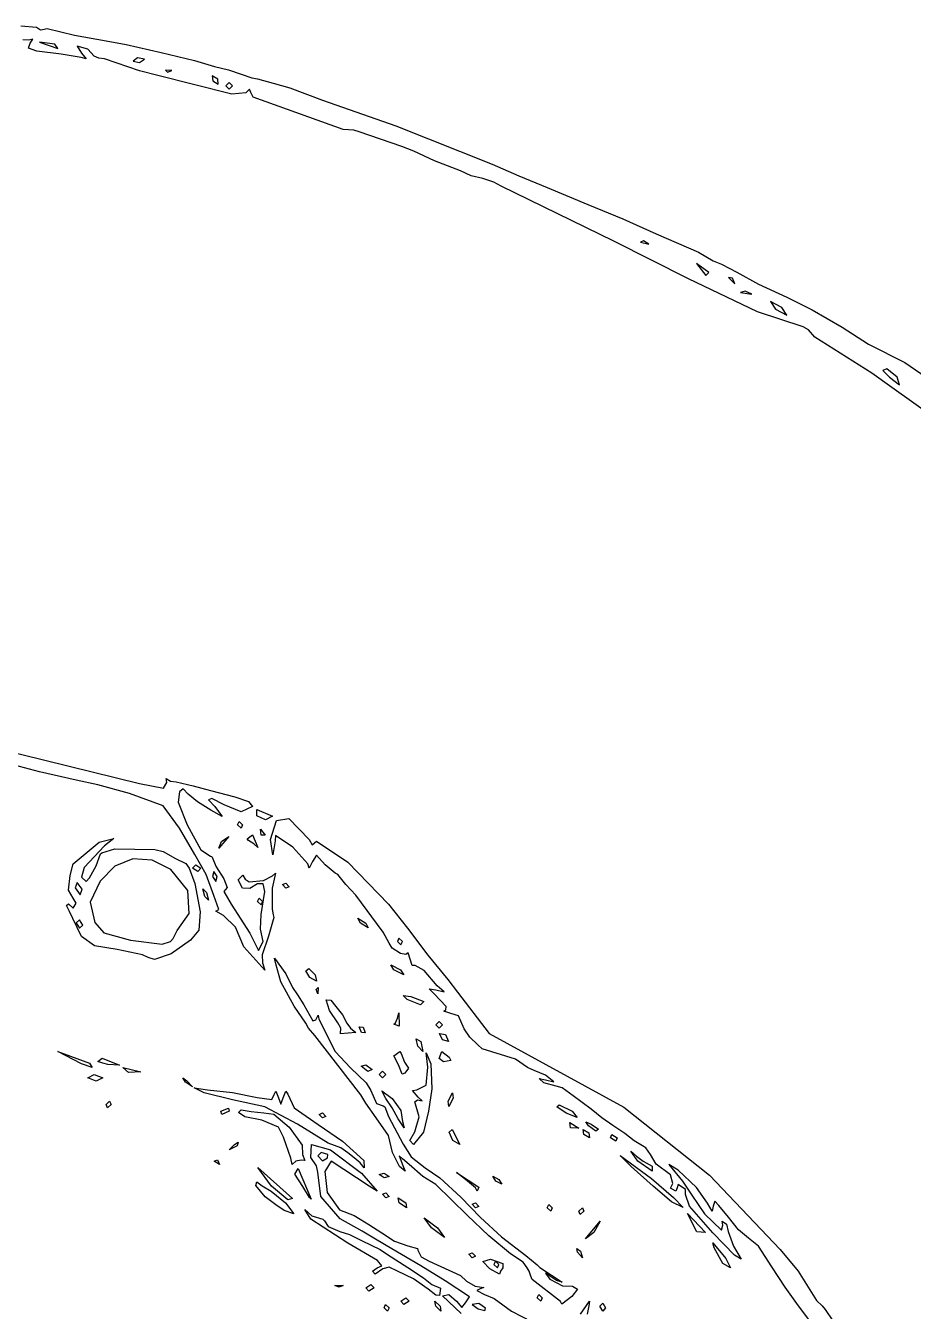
# Model space of a CAD drawing. Extents: x -2 to 136, y 0 to 93.
# Drawn here: x 80.96 to 99.36, y 59.22 to 85.86 of the extents above; entities that cross this region are included whole.
import ezdxf

# ---------------------------------------------------------------- set-up
doc = ezdxf.new("R2010")
doc.units = 0

msp = doc.modelspace()

# ---------------------------------------------------------------- linework, layer by layer
at = {"layer": 'Image'}
for p, q in [((80.853194, 85.86374), (81.1806, 85.831963)), ((81.1806, 85.831963), (81.265134, 85.775925)), ((81.305538, 85.783862), (81.397256, 85.807145)), ((81.397256, 85.807145), (81.966641, 85.664403)), ((81.017691, 85.565475), (80.896371, 85.569709)), ((81.100772, 85.582862), (81.017691, 85.565475)), ((81.048898, 85.500494), (81.100772, 85.582862)), ((81.265134, 85.775925), (81.305538, 85.783862)), ((81.966641, 85.664403), (82.622299, 85.548198)), ((82.622299, 85.548198), (83.036398, 85.476258)), ((81.014551, 85.400584), (81.048898, 85.500494)), ((81.186934, 85.33931), (81.014551, 85.400584)), ((81.690602, 85.273667), (81.186934, 85.33931)), ((81.556625, 85.483957), (81.241988, 85.521078)), ((81.241988, 85.521078), (81.621577, 85.389845)), ((81.621577, 85.389845), (81.556625, 85.483957)), ((81.556625, 85.483957), (81.556625, 85.483957)), ((82.104701, 85.203182), (81.690602, 85.273667)), ((82.242398, 85.377965), (82.023993, 85.437652)), ((82.023993, 85.437652), (82.111262, 85.297135)), ((82.111262, 85.297135), (82.207685, 85.174127)), ((82.374134, 85.229058), (82.242398, 85.377965)), ((83.036398, 85.476258), (83.76107, 85.306898)), ((83.76107, 85.306898), (84.456471, 85.141534)), ((82.207685, 85.174127), (82.104701, 85.203182)), ((82.473601, 85.187995), (82.374134, 85.229058)), ((82.590173, 85.174501), (82.473601, 85.187995)), ((83.31249, 84.931005), (82.590173, 85.174501)), ((83.275766, 85.195297), (83.180169, 85.128202)), ((83.180169, 85.128202), (83.316554, 85.102164)), ((83.417868, 85.168177), (83.275766, 85.195297)), ((83.316554, 85.102164), (83.417868, 85.168177)), ((83.417868, 85.168177), (83.417868, 85.168177)), ((84.456471, 85.141534), (84.870569, 85.016519)), ((84.870569, 85.016519), (85.160862, 84.946007)), ((83.692085, 84.828374), (83.31249, 84.931005)), ((85.227696, 84.442268), (83.692085, 84.828374)), ((83.983952, 84.936826), (83.851673, 84.942382)), ((83.851673, 84.942382), (83.893366, 84.900684)), ((83.893366, 84.900684), (83.983952, 84.936932)), ((83.983952, 84.936932), (83.983952, 84.936826)), ((84.937207, 84.752491), (84.81832, 84.826098)), ((84.81832, 84.826098), (84.832237, 84.720926)), ((84.937218, 84.752491), (84.937207, 84.752491)), ((84.948079, 84.648871), (84.937218, 84.752491)), ((85.160862, 84.946007), (85.425662, 84.862002)), ((85.425662, 84.862002), (85.641403, 84.785908)), ((85.641403, 84.785908), (85.759174, 84.760243)), ((85.759174, 84.760243), (86.088934, 84.669412)), ((84.832237, 84.720926), (84.948079, 84.648871)), ((85.175925, 84.688092), (85.106908, 84.619062)), ((85.106908, 84.619062), (85.175925, 84.550059)), ((85.244944, 84.619062), (85.175925, 84.688092)), ((85.175925, 84.550059), (85.244944, 84.619062)), ((85.521018, 84.474467), (85.227696, 84.442268)), ((85.244944, 84.619062), (85.244944, 84.619062)), ((85.594106, 84.549556), (85.521018, 84.474467)), ((85.624242, 84.48005), (85.594106, 84.549556)), ((85.67193, 84.385435), (85.624242, 84.48005)), ((86.088934, 84.669412), (86.431043, 84.572733)), ((86.431043, 84.572733), (87.108367, 84.318258)), ((87.537018, 83.711569), (85.67193, 84.385435)), ((87.108367, 84.318258), (88.626727, 83.786155)), ((87.761321, 83.695429), (87.537018, 83.711569)), ((87.867572, 83.665346), (87.761321, 83.695429)), ((88.626727, 83.786155), (90.628205, 82.993861)), ((88.752962, 83.35716), (87.867572, 83.665346)), ((89.000879, 83.261778), (88.752962, 83.35716)), ((89.430149, 83.065907), (89.000879, 83.261778)), ((89.967679, 82.852653), (89.430149, 83.065907)), ((90.628205, 82.993861), (91.180332, 82.751027)), ((90.190489, 82.755207), (89.967679, 82.852653)), ((90.433943, 82.694459), (90.190489, 82.755207)), ((90.662738, 82.619555), (90.433943, 82.694459)), ((90.810767, 82.539863), (90.662738, 82.619555)), ((91.180332, 82.751027), (91.766976, 82.510177)), ((93.145098, 81.398399), (90.810767, 82.539863)), ((91.766976, 82.510177), (92.612159, 82.160054)), ((92.612159, 82.160054), (93.33744, 81.858747)), ((93.33744, 81.858747), (94.028052, 81.550799)), ((94.028052, 81.550799), (94.900302, 81.170434)), ((94.697968, 80.619731), (93.145098, 81.398399)), ((93.764884, 81.401627), (93.69994, 81.374507)), ((93.69994, 81.374507), (93.87199, 81.333391)), ((93.87199, 81.333391), (93.764884, 81.401627)), ((93.87199, 81.333391), (93.87199, 81.333391)), ((94.900302, 81.170434), (95.210359, 80.990544)), ((95.114287, 80.745699), (94.861226, 80.938183)), ((94.861226, 80.938183), (95.053723, 80.685136)), ((95.053723, 80.685136), (95.114287, 80.745699)), ((95.114287, 80.745699), (95.114287, 80.745699)), ((95.210359, 80.990544), (95.376676, 80.922679)), ((95.376676, 80.922679), (95.699679, 80.75578)), ((95.699679, 80.75578), (96.144348, 80.503711)), ((96.125079, 79.933065), (94.697968, 80.619731)), ((95.610057, 80.631055), (95.528385, 80.641374)), ((95.528385, 80.641374), (95.656068, 80.513686)), ((95.610057, 80.631002), (95.610057, 80.631055)), ((95.656068, 80.513686), (95.610057, 80.631002)), ((96.144348, 80.503711), (96.736363, 80.238546)), ((95.873375, 80.360069), (95.773918, 80.333611)), ((95.773918, 80.333611), (96.011503, 80.297496)), ((96.011503, 80.297496), (95.873375, 80.360069)), ((96.011503, 80.297496), (96.011503, 80.297496)), ((96.736363, 80.238546), (97.262071, 79.97354)), ((96.631196, 80.020583), (96.398953, 80.148747)), ((96.398953, 80.148747), (96.502479, 79.98661)), ((96.502479, 79.98661), (96.731549, 79.862796)), ((96.731549, 79.862796), (96.631196, 80.020583)), ((96.631196, 80.020583), (96.631196, 80.020583)), ((97.262071, 79.97354), (97.883007, 79.61585)), ((97.071931, 79.62093), (96.125079, 79.933065)), ((97.184789, 79.55796), (97.071931, 79.62093)), ((97.316726, 79.409846), (97.184789, 79.55796)), ((97.883007, 79.61585), (98.427056, 79.264749)), ((98.496104, 78.662002), (97.316726, 79.409846)), ((98.427056, 79.264749), (99.180745, 78.883458)), ((99.180745, 78.883458), (99.841895, 78.430069)), ((98.910203, 78.365352), (98.496104, 78.662002)), ((98.806667, 78.74995), (98.723286, 78.720114)), ((98.723286, 78.720114), (98.862277, 78.577944)), ((99.024474, 78.579585), (98.806667, 78.74995)), ((98.862277, 78.577944), (99.071382, 78.418702)), ((99.824449, 77.717123), (98.910203, 78.365352)), ((99.071382, 78.418702), (99.024474, 78.58059)), ((99.024474, 78.58059), (99.024474, 78.579585)), ((78.354837, 71.371656), (83.317041, 70.155817)), ((81.244012, 70.396535), (80.620845, 70.564783)), ((82.003188, 70.222598), (81.244012, 70.396535)), ((82.449778, 70.129809), (82.003188, 70.222598)), ((83.104531, 69.94857), (82.449778, 70.129809)), ((83.317041, 70.155817), (83.815017, 70.058907)), ((83.815017, 70.058907), (83.884066, 70.17619)), ((83.884066, 70.17619), (83.866552, 70.26001)), ((83.866552, 70.26001), (83.955244, 70.202384)), ((83.955244, 70.202384), (84.071695, 70.189684)), ((84.071695, 70.189684), (84.426525, 70.10597)), ((84.426525, 70.10597), (84.784053, 70.010165)), ((83.802478, 69.691712), (83.104531, 69.94857)), ((84.145326, 69.986458), (84.115851, 69.768048)), ((84.222705, 70.043515), (84.145326, 69.986458)), ((84.324708, 69.934679), (84.222705, 70.043515)), ((84.518642, 69.779395), (84.324708, 69.934679)), ((84.816327, 69.848425), (84.743878, 69.818262)), ((84.743878, 69.818262), (84.878787, 69.681738)), ((84.784053, 70.010165), (85.291928, 69.881736)), ((85.07243, 69.710366), (84.816327, 69.848425)), ((85.291928, 69.881736), (85.572802, 69.779819)), ((84.141101, 69.22729), (83.802478, 69.691712)), ((84.115851, 69.768048), (84.299822, 69.296293)), ((84.79397, 69.603024), (84.518642, 69.779395)), ((85.028351, 69.470865), (84.79397, 69.603024)), ((84.878787, 69.681738), (85.028351, 69.470865)), ((85.422998, 69.569974), (85.07243, 69.710366)), ((85.659074, 69.675864), (85.422998, 69.569974)), ((85.572802, 69.779819), (85.659074, 69.675864)), ((85.746186, 69.489121), (85.748831, 69.618661)), ((85.748831, 69.618661), (86.073133, 69.481501)), ((84.299822, 69.296293), (84.583891, 68.784322)), ((85.348459, 69.298833), (85.378892, 69.367836)), ((85.421548, 69.229803), (85.348459, 69.298833)), ((85.348459, 69.298833), (85.348459, 69.298833)), ((85.378892, 69.367836), (85.451985, 69.298833)), ((85.451985, 69.298833), (85.421548, 69.229803)), ((85.926207, 69.399464), (85.746186, 69.489174)), ((85.746186, 69.489174), (85.746186, 69.489121)), ((86.073133, 69.481501), (85.926207, 69.399464)), ((86.030874, 68.993319), (86.151431, 69.390911)), ((86.151431, 69.390911), (86.410577, 69.433797)), ((86.410577, 69.433797), (86.832394, 68.992896)), ((84.464434, 68.682487), (84.141101, 69.22729)), ((85.164812, 69.056078), (84.961091, 68.814911)), ((85.017622, 68.95088), (85.164812, 69.056078)), ((85.548915, 69.011311), (85.655722, 69.090977)), ((85.655722, 69.090977), (85.765804, 68.829675)), ((85.837297, 69.08251), (85.82465, 69.211388)), ((85.82465, 69.211388), (85.9204, 69.082219)), ((85.837284, 69.082484), (85.837297, 69.08251)), ((85.9204, 69.082219), (85.837284, 69.082484)), ((86.132058, 69.075012), (86.130477, 68.969454)), ((86.490452, 68.832929), (86.132058, 69.075012)), ((81.942559, 68.488627), (82.477326, 68.943181)), ((82.587808, 68.862853), (82.170448, 68.417606)), ((82.477326, 68.943181), (82.783381, 69.012832)), ((82.536408, 68.721196), (82.801017, 68.804248)), ((82.783381, 69.012832), (82.587808, 68.862853)), ((82.801017, 68.804248), (83.635549, 68.790225)), ((83.635549, 68.790225), (83.804408, 68.74522)), ((84.583891, 68.784322), (84.784389, 68.650869)), ((84.961091, 68.814911), (85.017622, 68.95088)), ((85.017622, 68.95088), (85.017622, 68.95088)), ((85.572119, 68.976386), (85.548915, 69.011311)), ((85.687932, 68.90815), (85.572119, 68.976386)), ((85.765804, 68.829675), (85.687932, 68.90815)), ((85.687932, 68.90815), (85.687932, 68.90815)), ((86.075464, 68.676137), (86.030874, 68.993319)), ((86.130477, 68.969454), (86.075464, 68.676137)), ((86.801398, 68.48786), (86.490452, 68.832929)), ((86.832394, 68.992896), (86.894166, 68.886004)), ((86.894166, 68.886004), (86.985749, 68.963659)), ((86.985749, 68.963659), (87.630808, 68.522011)), ((81.878805, 68.252275), (81.942559, 68.488627)), ((82.414326, 68.449151), (82.50719, 68.695002)), ((82.50719, 68.695002), (82.536408, 68.721196)), ((83.17692, 68.59152), (82.806328, 68.444168)), ((83.574591, 68.569639), (83.17692, 68.59152)), ((83.964841, 68.372898), (83.574591, 68.569639)), ((83.804408, 68.74522), (84.063686, 68.599831)), ((84.063686, 68.599831), (84.273427, 68.500375)), ((84.273427, 68.500375), (84.347727, 68.401764)), ((84.694974, 68.268388), (84.464434, 68.682487)), ((84.784389, 68.650869), (84.812988, 68.639492)), ((84.812988, 68.639492), (84.904272, 68.428858)), ((86.834564, 68.400071), (86.801398, 68.48786)), ((86.901413, 68.538104), (86.834564, 68.400071)), ((86.981852, 68.668408), (86.901413, 68.538104)), ((87.163435, 68.468969), (86.981852, 68.668408)), ((87.630808, 68.522011), (88.474719, 67.652968)), ((81.840682, 67.94389), (81.878805, 68.252275)), ((82.170448, 68.417606), (82.113224, 68.211069)), ((82.277235, 68.199464), (82.414326, 68.449151)), ((82.806328, 68.444168), (82.497313, 68.133213)), ((84.318569, 67.936386), (83.964841, 68.372898)), ((84.347727, 68.401764), (84.461289, 68.083921)), ((84.416738, 68.400812), (84.48168, 68.469842)), ((84.524331, 68.331809), (84.416738, 68.400812)), ((84.416738, 68.400812), (84.416738, 68.400812)), ((84.48168, 68.469842), (84.589278, 68.400812)), ((84.589278, 68.400812), (84.524331, 68.331809)), ((84.856462, 67.832461), (84.694974, 68.268388)), ((84.85797, 68.3312), (84.830845, 68.227669)), ((84.830845, 68.227669), (84.897692, 68.124138)), ((84.924819, 68.227669), (84.85797, 68.3312)), ((84.897692, 68.124138), (84.924819, 68.227669)), ((84.904272, 68.428858), (85.06213, 68.182187)), ((84.924819, 68.227669), (84.924819, 68.227669)), ((85.358447, 68.158639), (85.45807, 68.258804)), ((85.45807, 68.258804), (85.50378, 68.174779)), ((85.883367, 68.145913), (86.073165, 68.240528)), ((86.135699, 68.299582), (86.066818, 67.984993)), ((86.073165, 68.240528), (86.135699, 68.299582)), ((87.370858, 68.29564), (87.163435, 68.468969)), ((87.42533, 68.272092), (87.370858, 68.29564)), ((87.594282, 68.06376), (87.42533, 68.272092)), ((82.023844, 68.105114), (81.980132, 67.990047)), ((81.980132, 67.990047), (82.082222, 67.850883)), ((82.127002, 67.963139), (82.023844, 68.105114)), ((82.082222, 67.850883), (82.127002, 67.963139)), ((82.113224, 68.211069), (82.212293, 68.124085)), ((82.127002, 67.963139), (82.127002, 67.963139)), ((82.212293, 68.124085), (82.277235, 68.199464)), ((82.497313, 68.133213), (82.289905, 67.693605)), ((84.461289, 68.083921), (84.575072, 67.493239)), ((84.666819, 67.816957), (84.628539, 67.973712)), ((84.628539, 67.973712), (84.701226, 67.895379)), ((85.130207, 68.002165), (85.059625, 67.915911)), ((85.06213, 68.182187), (85.130207, 68.002165)), ((85.449014, 67.98666), (85.358447, 68.158639)), ((85.601734, 67.976341), (85.449014, 67.98666)), ((85.50378, 68.174779), (85.590047, 68.118766)), ((85.590047, 68.118766), (85.883367, 68.145913)), ((85.76259, 68.078338), (85.601734, 67.976341)), ((85.877416, 68.074436), (85.76259, 68.078338)), ((85.915045, 67.915593), (85.877416, 68.074436)), ((86.066818, 67.984993), (86.067876, 67.826085)), ((86.280183, 68.059817), (86.349197, 68.090244)), ((86.349197, 67.986713), (86.280183, 68.059817)), ((86.280183, 68.059817), (86.280183, 68.059817)), ((86.349197, 68.090244), (86.418211, 68.01714)), ((86.418211, 68.01714), (86.349197, 67.986713)), ((87.798625, 67.841695), (87.594282, 68.06376)), ((81.940204, 67.779015), (81.840682, 67.94389)), ((82.001172, 67.675484), (81.940204, 67.779015)), ((82.289905, 67.693605), (82.386976, 67.277551)), ((84.346055, 67.463421), (84.318569, 67.936386)), ((84.742162, 67.737105), (84.666819, 67.816957)), ((84.666819, 67.816957), (84.666819, 67.816957)), ((84.701226, 67.895379), (84.742162, 67.737105)), ((84.957829, 67.543219), (84.856462, 67.832461)), ((85.059625, 67.915911), (85.213659, 67.653577)), ((85.762558, 67.710753), (85.79299, 67.779783)), ((85.835646, 67.64175), (85.762558, 67.710753)), ((85.762558, 67.710753), (85.762558, 67.710753)), ((85.79299, 67.779783), (85.866084, 67.710753)), ((85.833763, 67.43892), (85.915045, 67.915593)), ((85.866084, 67.710753), (85.835646, 67.64175)), ((86.067876, 67.826085), (86.062743, 67.550019)), ((88.36801, 67.075833), (87.798625, 67.841695)), ((81.799568, 67.623758), (81.839827, 67.658286)), ((81.863136, 67.503002), (81.799568, 67.623758)), ((81.839827, 67.658286), (81.938684, 67.57483)), ((81.93215, 67.360366), (81.863136, 67.503002)), ((81.938684, 67.57483), (82.001172, 67.675484)), ((84.095894, 67.110335), (84.346055, 67.463421)), ((84.575072, 67.493239), (84.542772, 67.116384)), ((84.899864, 67.510755), (84.957829, 67.543219)), ((85.054883, 67.4204), (84.899864, 67.510755)), ((85.306304, 67.181418), (85.054883, 67.4204)), ((85.213659, 67.653577), (85.600112, 67.053)), ((85.825587, 67.134068), (85.833763, 67.43892)), ((86.062743, 67.550019), (86.0869, 67.431803)), ((86.0869, 67.431803), (86.100314, 67.380051)), ((88.474719, 67.652968), (88.867656, 67.158383)), ((82.112804, 66.98399), (81.93215, 67.360366)), ((82.070186, 67.330441), (82.001172, 67.265513)), ((82.001172, 67.265513), (82.070186, 67.157907)), ((82.1392, 67.222862), (82.070186, 67.330441)), ((82.070186, 67.157907), (82.1392, 67.222862)), ((82.1392, 67.222862), (82.1392, 67.222862)), ((82.386976, 67.277551), (82.573202, 67.061218)), ((85.480431, 66.770213), (85.306304, 67.181418)), ((86.100314, 67.380051), (85.987046, 66.992966)), ((87.898002, 67.259851), (87.84185, 67.363382)), ((87.84185, 67.363382), (88.00559, 67.262047)), ((87.898002, 67.259401), (87.898002, 67.259851)), ((88.057248, 67.162775), (87.898002, 67.259401)), ((88.00559, 67.262047), (88.057248, 67.162775)), ((88.867656, 67.158383), (89.291087, 66.599981)), ((82.382132, 66.78839), (82.112804, 66.98399)), ((82.573202, 67.061218), (83.128907, 66.91158)), ((83.128907, 66.91158), (83.784091, 66.828792)), ((83.956636, 66.882899), (84.015781, 66.941293)), ((84.375244, 66.908617), (83.968138, 66.624111)), ((84.015781, 66.941293), (84.095894, 67.110335)), ((84.542772, 67.116384), (84.375244, 66.908617)), ((85.600112, 67.053), (85.778817, 66.691209)), ((85.881676, 66.884143), (85.825587, 67.134068)), ((85.987046, 66.992966), (85.860732, 66.601383)), ((88.488787, 66.847075), (88.36801, 67.075833)), ((88.691688, 66.950738), (88.661255, 66.881709)), ((88.764781, 66.881709), (88.691688, 66.950738)), ((82.853555, 66.715286), (82.382132, 66.78839)), ((83.378938, 66.605775), (82.853555, 66.715286)), ((83.968138, 66.624111), (83.628324, 66.505617)), ((83.784091, 66.828792), (83.956636, 66.882899)), ((83.956636, 66.882899), (83.956636, 66.882899)), ((85.913272, 66.283751), (85.480431, 66.770213)), ((85.778817, 66.691209), (85.881676, 66.884143)), ((88.552874, 66.743543), (88.488787, 66.847075)), ((88.725414, 66.635091), (88.552874, 66.743543)), ((88.661255, 66.881709), (88.734344, 66.812705)), ((88.833872, 66.612072), (88.725414, 66.635091)), ((88.734344, 66.812705), (88.764781, 66.881709)), ((88.764781, 66.881709), (88.764781, 66.881709)), ((88.885635, 66.645754), (88.833872, 66.612072)), ((88.964332, 66.381171), (88.885635, 66.645754)), ((83.493743, 66.550874), (83.378938, 66.605775)), ((83.493743, 66.550795), (83.493743, 66.550874)), ((83.628324, 66.505617), (83.493743, 66.550795)), ((85.860732, 66.601383), (85.863113, 66.435728)), ((85.863113, 66.435728), (85.913272, 66.283751)), ((86.137782, 66.415566), (86.111985, 66.536348)), ((86.111985, 66.536348), (86.349197, 66.209192)), ((86.243536, 66.04388), (86.137782, 66.415566)), ((88.588172, 66.293011), (88.523222, 66.394347)), ((88.523222, 66.394347), (88.726208, 66.293011)), ((89.031338, 66.385404), (88.964332, 66.381171)), ((89.214858, 66.283195), (89.031338, 66.385404)), ((89.291087, 66.599981), (89.705387, 66.094204)), ((86.349197, 66.209192), (86.489918, 65.928204)), ((86.763304, 66.273776), (86.826164, 66.322797)), ((86.846123, 66.135743), (86.763304, 66.273776)), ((86.826164, 66.322797), (86.954338, 66.190962)), ((86.9851, 66.057208), (86.846123, 66.135743)), ((86.846123, 66.135743), (86.846123, 66.135743)), ((86.954338, 66.190962), (86.9851, 66.057208)), ((88.791158, 66.191676), (88.588172, 66.293011)), ((88.588172, 66.293011), (88.588172, 66.293011)), ((88.726208, 66.293011), (88.791158, 66.191676)), ((89.484302, 65.964876), (89.214858, 66.283195)), ((89.705387, 66.094204), (89.905769, 65.830176)), ((86.523374, 65.538606), (86.243536, 66.04388)), ((86.489918, 65.928204), (86.587308, 65.777154)), ((86.975798, 65.886136), (87.017496, 65.927834)), ((87.012046, 65.795569), (86.975798, 65.886136)), ((86.975798, 65.886136), (86.975798, 65.886136)), ((87.017496, 65.927834), (87.012046, 65.795569)), ((89.42349, 65.798982), (89.322076, 65.902924)), ((89.322076, 65.902924), (89.45502, 65.881611)), ((89.45502, 65.881611), (89.627557, 65.839119)), ((89.627557, 65.839119), (89.484302, 65.964876)), ((89.905769, 65.830176), (90.561766, 64.974594)), ((86.587308, 65.777154), (86.72265, 65.564826)), ((86.72265, 65.564826), (86.906178, 65.236981)), ((87.251245, 65.447695), (87.184842, 65.673831)), ((87.184842, 65.673831), (87.280931, 65.663886)), ((87.280931, 65.663886), (87.384457, 65.53043)), ((88.864241, 65.678041), (88.779197, 65.764421)), ((88.779197, 65.764421), (88.937319, 65.742176)), ((89.136854, 65.569827), (88.864241, 65.678041)), ((88.864241, 65.678041), (88.864241, 65.678041)), ((88.937319, 65.742176), (89.206321, 65.635443)), ((89.206321, 65.635443), (89.136854, 65.569827)), ((89.670692, 65.53471), (89.42349, 65.798982)), ((86.763288, 65.185599), (86.523374, 65.538606)), ((86.970345, 65.259471), (87.020414, 65.353117)), ((87.020414, 65.353117), (87.034509, 65.274023)), ((87.428158, 65.196341), (87.251245, 65.447695)), ((87.384457, 65.53043), (87.519918, 65.364219)), ((87.519918, 65.364219), (87.616057, 65.189251)), ((88.623475, 65.192214), (88.661255, 65.293734)), ((88.661255, 65.293734), (88.68837, 65.401817)), ((88.68837, 65.401817), (88.700541, 65.124137)), ((89.623877, 65.438303), (89.668658, 65.464232)), ((89.76753, 65.389037), (89.623877, 65.438303)), ((89.668658, 65.464232), (89.670692, 65.53471)), ((89.924771, 65.338631), (89.76753, 65.389037)), ((90.043014, 65.071908), (89.924771, 65.338631)), ((86.821226, 65.086989), (86.763288, 65.185599)), ((86.950919, 64.931705), (86.821226, 65.086989)), ((86.906178, 65.236981), (86.970345, 65.259471)), ((87.034509, 65.274023), (87.36995, 64.603861)), ((87.488279, 65.08728), (87.428158, 65.196341)), ((87.478834, 64.963535), (87.488279, 65.08728)), ((87.616057, 65.189251), (87.687643, 65.086778)), ((87.687643, 65.086778), (87.798553, 64.998036)), ((87.913575, 64.994756), (87.867565, 65.112098)), ((87.867565, 65.112098), (87.949233, 65.101779)), ((87.949233, 65.101779), (87.995247, 64.984463)), ((88.586341, 65.165226), (88.623475, 65.192214)), ((88.586349, 65.165226), (88.586341, 65.165226)), ((88.700541, 65.124137), (88.586349, 65.165226)), ((89.454943, 65.155701), (89.523957, 65.224705)), ((89.523957, 65.086672), (89.454943, 65.155701)), ((89.454943, 65.155701), (89.454943, 65.155701)), ((89.523957, 65.224705), (89.592976, 65.155701)), ((89.592976, 65.155701), (89.523957, 65.086672)), ((90.163698, 64.89977), (90.043014, 65.071908)), ((87.902198, 63.700865), (86.950919, 64.931705)), ((87.478839, 64.963535), (87.478834, 64.963535)), ((87.798553, 64.998036), (87.478839, 64.963535)), ((87.995247, 64.984463), (87.913575, 64.994782)), ((87.913575, 64.994782), (87.913575, 64.994756)), ((89.082736, 64.712922), (89.047117, 64.860142)), ((89.047117, 64.860142), (89.144368, 64.810791)), ((89.144368, 64.810791), (89.186259, 64.603755)), ((89.597874, 64.839313), (89.535418, 64.976473)), ((89.535418, 64.976473), (89.655148, 64.952978)), ((89.719646, 64.811135), (89.597874, 64.839313)), ((89.597874, 64.839313), (89.597874, 64.839313)), ((89.655148, 64.952978), (89.719646, 64.811135)), ((90.328316, 64.742185), (90.163698, 64.89977)), ((90.561766, 64.974594), (93.354444, 63.448559)), ((82.113009, 64.341844), (81.621577, 64.602908)), ((81.621577, 64.602908), (82.278217, 64.360973)), ((87.36995, 64.603861), (87.691958, 64.262628)), ((88.585039, 64.507883), (88.711336, 64.603728)), ((88.680573, 64.326075), (88.585039, 64.507883)), ((88.711336, 64.603728), (88.741622, 64.557559)), ((88.741622, 64.557559), (88.811777, 64.382881)), ((89.186259, 64.603755), (89.082736, 64.712922)), ((89.082736, 64.712922), (89.082736, 64.712922)), ((89.294963, 64.276995), (89.255501, 64.569915)), ((89.255501, 64.569915), (89.356902, 64.341976)), ((89.523957, 64.457335), (89.583987, 64.598)), ((89.583987, 64.598), (89.737534, 64.482999)), ((90.42023, 64.654793), (90.328316, 64.742185)), ((91.111413, 64.43929), (90.42023, 64.654793)), ((82.33165, 64.271449), (82.113009, 64.341924)), ((82.113009, 64.341924), (82.113009, 64.341844)), ((82.278217, 64.360973), (82.33165, 64.271449)), ((82.450474, 64.39566), (82.543583, 64.465801)), ((82.553299, 64.36227), (82.450474, 64.39566)), ((82.543583, 64.465801), (82.898384, 64.320386)), ((82.656129, 64.32888), (82.553299, 64.36227)), ((82.656129, 64.328853), (82.656129, 64.32888)), ((82.898384, 64.320386), (82.656129, 64.328853)), ((83.08818, 64.168172), (82.967403, 64.268343)), ((82.967403, 64.268343), (83.343539, 64.181877)), ((87.691958, 64.262628), (88.011061, 63.951584)), ((87.911009, 64.294748), (88.007151, 64.326816)), ((88.047489, 64.18963), (87.911009, 64.294748)), ((87.911009, 64.294748), (87.911009, 64.294748)), ((88.007151, 64.326816), (88.137867, 64.226116)), ((88.137867, 64.226116), (88.047489, 64.18963)), ((88.760821, 64.129966), (88.680573, 64.326075)), ((88.811777, 64.382881), (88.893534, 64.258345)), ((88.893534, 64.258345), (88.812306, 64.15272)), ((89.25739, 63.899647), (89.294963, 64.276995)), ((89.356902, 64.341976), (89.377037, 63.824373)), ((89.61658, 64.387723), (89.523957, 64.457335)), ((89.523957, 64.457335), (89.523957, 64.457335)), ((89.769591, 64.413387), (89.61658, 64.387723)), ((89.737534, 64.482999), (89.769591, 64.413387)), ((91.359753, 64.265777), (91.111413, 64.43929)), ((91.499718, 64.2086), (91.359753, 64.265777)), ((82.242726, 64.051702), (82.376687, 64.120706)), ((82.419343, 63.982673), (82.242726, 64.051702)), ((82.242726, 64.051702), (82.242726, 64.051702)), ((82.376687, 64.120706), (82.553299, 64.051702)), ((82.553299, 64.051702), (82.419343, 63.982673)), ((83.343539, 64.181877), (83.08818, 64.168119)), ((83.08818, 64.168119), (83.08818, 64.168172)), ((84.269908, 63.965422), (84.209695, 64.051712)), ((84.209695, 64.051712), (84.295969, 63.991616)), ((84.269913, 63.965554), (84.269908, 63.965422)), ((84.416751, 63.870833), (84.269913, 63.965554)), ((84.295969, 63.991616), (84.416751, 63.870833)), ((88.281663, 64.120706), (88.350682, 64.189735)), ((88.350682, 64.051702), (88.281663, 64.120706)), ((88.281663, 64.120706), (88.281663, 64.120706)), ((88.350682, 64.189735), (88.419696, 64.120706)), ((88.419696, 64.120706), (88.350682, 64.051702)), ((88.760953, 64.129966), (88.760821, 64.129966)), ((88.812306, 64.15272), (88.760953, 64.129966)), ((91.73449, 64.111313), (91.499718, 64.2086)), ((91.694432, 63.951743), (91.602581, 64.038381)), ((91.602581, 64.038381), (91.732561, 64.016751)), ((91.732561, 64.016751), (91.905098, 63.974338)), ((91.905098, 63.974338), (91.73449, 64.111313)), ((84.6583, 63.745844), (84.45125, 63.84419)), ((84.45125, 63.84419), (84.727321, 63.809027)), ((85.244944, 63.602176), (84.6583, 63.745844)), ((84.727321, 63.809027), (85.244944, 63.74857)), ((85.244944, 63.74857), (85.756086, 63.648822)), ((86.060475, 63.609105), (86.104701, 63.712004)), ((86.104701, 63.712004), (86.14242, 63.776245)), ((86.14242, 63.776245), (86.198255, 63.641334)), ((86.293105, 63.641334), (86.34894, 63.776245)), ((86.34894, 63.776245), (86.387561, 63.71346)), ((86.387561, 63.71346), (86.523541, 63.431149)), ((88.005582, 63.526452), (87.902198, 63.700865)), ((88.011061, 63.951584), (88.107298, 63.792808)), ((88.107298, 63.792808), (88.226425, 63.522993)), ((88.424178, 63.626544), (88.338983, 63.788231)), ((88.338983, 63.788231), (88.55375, 63.629454)), ((88.975906, 63.794432), (89.064289, 63.805429)), ((89.092605, 63.657447), (88.975906, 63.794432)), ((89.064289, 63.805429), (89.25739, 63.899647)), ((89.377037, 63.824373), (89.307931, 63.362146)), ((89.711264, 63.569368), (89.80192, 63.742114)), ((89.80192, 63.742114), (89.819753, 63.636439)), ((91.953245, 63.883798), (91.694432, 63.951743)), ((92.077644, 63.85054), (91.953245, 63.883798)), ((92.307614, 63.68171), (92.077644, 63.85054)), ((82.622318, 63.499385), (82.695406, 63.568389)), ((82.652755, 63.430356), (82.622318, 63.499385)), ((82.622318, 63.499385), (82.622318, 63.499385)), ((82.725844, 63.499385), (82.652755, 63.430356)), ((82.695406, 63.568389), (82.725844, 63.499385)), ((85.003385, 63.361352), (85.162746, 63.429297)), ((85.162746, 63.429297), (85.175922, 63.361352)), ((85.916009, 63.454386), (85.244944, 63.602176)), ((85.756086, 63.648822), (86.060475, 63.609105)), ((86.590764, 63.096928), (85.916009, 63.454386)), ((86.198255, 63.641334), (86.245679, 63.50645)), ((86.245679, 63.50645), (86.293105, 63.641334)), ((86.523541, 63.431149), (87.016525, 63.086689)), ((88.21833, 63.228426), (88.005582, 63.526452)), ((88.226425, 63.522993), (88.369153, 63.476499)), ((88.369153, 63.476499), (88.398228, 63.451628)), ((88.398228, 63.451628), (88.474386, 63.25118)), ((88.552213, 63.430356), (88.424178, 63.626544)), ((88.678429, 63.206069), (88.552213, 63.430356)), ((88.55375, 63.629454), (88.732388, 63.376487)), ((89.023591, 63.559472), (89.075354, 63.602149)), ((89.109858, 63.249751), (89.023591, 63.559472)), ((89.075354, 63.602149), (89.174795, 63.579356)), ((89.174795, 63.579356), (89.092605, 63.657447)), ((89.729102, 63.463693), (89.711242, 63.569368)), ((89.711242, 63.569368), (89.711264, 63.569368)), ((89.819753, 63.636439), (89.729102, 63.463693)), ((91.96433, 63.455875), (92.0143, 63.497851)), ((92.162614, 63.323332), (91.96433, 63.455875)), ((92.0143, 63.497851), (92.284616, 63.361352)), ((92.679877, 63.404718), (92.307614, 63.68171)), ((93.354444, 63.448559), (95.128033, 62.035286)), ((85.018725, 63.295828), (85.003382, 63.361352)), ((85.003382, 63.361352), (85.003385, 63.361352)), ((85.175922, 63.361352), (85.018725, 63.295828)), ((85.367111, 63.334573), (85.423426, 63.389372)), ((85.50079, 63.245386), (85.367111, 63.334573)), ((85.423426, 63.389372), (85.626676, 63.360347)), ((85.848886, 63.175298), (85.50079, 63.245386)), ((85.626676, 63.360347), (85.892526, 63.331772)), ((86.193583, 63.032396), (85.848886, 63.175298)), ((85.892526, 63.331772), (86.101735, 63.303958)), ((86.101735, 63.303958), (86.418039, 63.030359)), ((87.039367, 63.296397), (87.108386, 63.326851)), ((87.108386, 63.22332), (87.039367, 63.296397)), ((87.039367, 63.296397), (87.039367, 63.296397)), ((87.108386, 63.326851), (87.177402, 63.253747)), ((87.177402, 63.253747), (87.108386, 63.22332)), ((88.475522, 62.861654), (88.21833, 63.228426)), ((88.474386, 63.25118), (88.777931, 62.679469)), ((88.800233, 63.016257), (88.678429, 63.206069)), ((88.678429, 63.206069), (88.678429, 63.206069)), ((88.732388, 63.376487), (88.767451, 63.149289)), ((89.023591, 62.934077), (89.109858, 63.249751)), ((89.307931, 63.362146), (89.202318, 62.932033)), ((92.386419, 63.235881), (92.162614, 63.323332)), ((92.162614, 63.323332), (92.162614, 63.323332)), ((92.284616, 63.361352), (92.386419, 63.235881)), ((92.898518, 63.223822), (92.679877, 63.404718)), ((93.128366, 63.070311), (92.898518, 63.223822)), ((86.300807, 62.828376), (86.193583, 63.032396)), ((86.418039, 63.030359), (86.685675, 62.657615)), ((87.226737, 62.697964), (86.590764, 63.096928)), ((87.016525, 63.086689), (87.522485, 62.739318)), ((88.767451, 63.149289), (88.800233, 63.016257)), ((88.920068, 62.756595), (89.023591, 62.934077)), ((89.202318, 62.932033), (88.99585, 62.671981)), ((89.7329, 62.927863), (89.799645, 62.98194)), ((89.813826, 62.753949), (89.7329, 62.927863)), ((89.799645, 62.98194), (89.95428, 62.671135)), ((92.24727, 63.020861), (92.238592, 63.131298)), ((92.238592, 63.131298), (92.422633, 63.012182)), ((92.422633, 63.012182), (92.247257, 63.020914)), ((92.247257, 63.020914), (92.24727, 63.020861)), ((92.523334, 62.882828), (92.512471, 62.986452)), ((92.512471, 62.986452), (92.628315, 62.914419)), ((92.620891, 63.062083), (92.566162, 63.145297)), ((92.566162, 63.145297), (92.681459, 63.09415)), ((92.776177, 62.947254), (92.620891, 63.062083)), ((92.620891, 63.062083), (92.620891, 63.062083)), ((92.628315, 62.914419), (92.642232, 62.809221)), ((92.681459, 63.09415), (92.828576, 62.988615)), ((92.828576, 62.988615), (92.776177, 62.947254)), ((93.377148, 62.902804), (93.128366, 63.070311)), ((93.572628, 62.745747), (93.377148, 62.902804)), ((85.175925, 62.56001), (85.281028, 62.673278)), ((85.34266, 62.647349), (85.175925, 62.560116)), ((85.281028, 62.673278), (85.35843, 62.723149)), ((85.35843, 62.723149), (85.34266, 62.647349)), ((86.357047, 62.664123), (86.300807, 62.828376)), ((86.451606, 62.39237), (86.357047, 62.664123)), ((86.685675, 62.657615), (86.692422, 62.468411)), ((86.866272, 62.402094), (86.877098, 62.672934)), ((86.877098, 62.672934), (87.27376, 62.560208)), ((87.487711, 62.602952), (87.226737, 62.697964)), ((87.522485, 62.739318), (87.966833, 62.3403)), ((88.557716, 62.505083), (88.475522, 62.861654)), ((88.777931, 62.679469), (88.946851, 62.415177)), ((88.99585, 62.671981), (88.920065, 62.756595)), ((88.920065, 62.756595), (88.920068, 62.756595)), ((89.95428, 62.671135), (89.813819, 62.753949)), ((89.813819, 62.753949), (89.813826, 62.753949)), ((92.523344, 62.882828), (92.523334, 62.882828)), ((92.642232, 62.809221), (92.523344, 62.882828)), ((93.078304, 62.809221), (93.104657, 62.878224)), ((93.189977, 62.740191), (93.078304, 62.809221)), ((93.078304, 62.809221), (93.078304, 62.809221)), ((93.104657, 62.878224), (93.216329, 62.809221)), ((93.216329, 62.809221), (93.189977, 62.740191)), ((93.811615, 62.602661), (93.572628, 62.745747)), ((85.175925, 62.560116), (85.175925, 62.56001)), ((86.451614, 62.392344), (86.451606, 62.39237)), ((86.482594, 62.257856), (86.451614, 62.392344)), ((86.692422, 62.468411), (86.745055, 62.341448)), ((86.986032, 62.23325), (86.866272, 62.402094)), ((87.078731, 62.507305), (87.011456, 62.438275)), ((87.011456, 62.438275), (87.106062, 62.331552)), ((87.221622, 62.465104), (87.078731, 62.507305)), ((87.106062, 62.331552), (87.211907, 62.396101)), ((87.211907, 62.396101), (87.211912, 62.396101)), ((87.211912, 62.396101), (87.221622, 62.465104)), ((87.27376, 62.560208), (87.913652, 62.081564)), ((87.63556, 62.499447), (87.487711, 62.602952)), ((87.764038, 62.395916), (87.63556, 62.499447)), ((87.892523, 62.292384), (87.764038, 62.395916)), ((88.705787, 62.216264), (88.557716, 62.505083)), ((88.770308, 62.378162), (88.699596, 62.439099)), ((88.699596, 62.439099), (88.774806, 62.235578)), ((88.908349, 62.25738), (88.770308, 62.378162)), ((88.946851, 62.415177), (89.234615, 62.19089)), ((93.506088, 62.215338), (93.279784, 62.447721)), ((93.279784, 62.447721), (93.929365, 61.969461)), ((93.648777, 62.324981), (93.502275, 62.532017)), ((93.502275, 62.532017), (93.620887, 62.430523)), ((93.620887, 62.430523), (93.757851, 62.326992)), ((93.906592, 62.464681), (93.811615, 62.602661)), ((94.022723, 62.265556), (93.906592, 62.464681)), ((84.865841, 62.326092), (84.930783, 62.353238)), ((84.972947, 62.257883), (84.865841, 62.326092)), ((84.865841, 62.326092), (84.865841, 62.326092)), ((84.930783, 62.353238), (84.972947, 62.257883)), ((86.053409, 61.812298), (85.768249, 62.198113)), ((85.768249, 62.198113), (86.48724, 61.553113)), ((86.556262, 62.32469), (86.482594, 62.257856)), ((86.532855, 62.060494), (86.606562, 62.175677)), ((86.667816, 62.348767), (86.556262, 62.32469)), ((86.606562, 62.175677), (86.873434, 61.536735)), ((86.745055, 62.341448), (86.667816, 62.348767)), ((87.014044, 62.097545), (86.986032, 62.23325)), ((87.074956, 61.592771), (87.014044, 62.097545)), ((87.286093, 62.327071), (87.156585, 62.112312)), ((87.156585, 62.112312), (87.205559, 61.677626)), ((88.073082, 61.811293), (87.286093, 62.327071)), ((87.973198, 62.191992), (87.892523, 62.292384)), ((87.892523, 62.292384), (87.892523, 62.292384)), ((87.966833, 62.3403), (87.973198, 62.191992)), ((88.824857, 62.120878), (88.705787, 62.216264)), ((88.774806, 62.235578), (88.824857, 62.120878)), ((89.191675, 62.011794), (88.908349, 62.25738)), ((89.234615, 62.19089), (89.539986, 61.981182)), ((90.069678, 61.950675), (89.887791, 62.092624)), ((89.887791, 62.092624), (90.351718, 61.792058)), ((93.965443, 61.80915), (93.506088, 62.215338)), ((93.94224, 62.122965), (93.648777, 62.324981)), ((93.648777, 62.324981), (93.648777, 62.324981)), ((93.757851, 62.326992), (93.941012, 62.223487)), ((93.941012, 62.223487), (93.94224, 62.122965)), ((94.323176, 62.046937), (94.022723, 62.265556)), ((94.482859, 62.144165), (94.286136, 62.259549)), ((94.286136, 62.259549), (94.568124, 61.914877)), ((94.86311, 61.783909), (94.482859, 62.144165)), ((85.728056, 61.821083), (85.747633, 61.89839)), ((85.747633, 61.89839), (85.854268, 61.818437)), ((86.701166, 61.803091), (86.532855, 62.060494)), ((87.913652, 62.081564), (88.238354, 61.706968)), ((88.281663, 62.048756), (88.385187, 62.075902)), ((88.385187, 61.981923), (88.281663, 62.048756)), ((88.281663, 62.048756), (88.281663, 62.048756)), ((88.385187, 62.075902), (88.48871, 62.009042)), ((88.48871, 62.009042), (88.385187, 61.981923)), ((89.454544, 61.84262), (89.191675, 62.011794)), ((90.110601, 61.208202), (89.454544, 61.84262)), ((89.539986, 61.981182), (89.975463, 61.584334)), ((90.283139, 61.773034), (90.069678, 61.950675)), ((90.699235, 61.910194), (90.63764, 62.014334)), ((90.63764, 62.014334), (90.76487, 61.949088)), ((90.824177, 61.849998), (90.699235, 61.910194)), ((90.699235, 61.910194), (90.699235, 61.910194)), ((90.76487, 61.949088), (90.824177, 61.849998)), ((93.929365, 61.969461), (94.381849, 61.572613)), ((94.372009, 61.862014), (94.323176, 62.046937)), ((94.325311, 61.771146), (94.372009, 61.862014)), ((94.483958, 61.841181), (94.4587, 61.774463)), ((94.63124, 61.739961), (94.483958, 61.841181)), ((94.568124, 61.914877), (94.768442, 61.624709)), ((95.128033, 62.035286), (96.598425, 60.497691)), ((85.917852, 61.587667), (85.728056, 61.821083)), ((85.854268, 61.818437), (86.044066, 61.703475)), ((86.142155, 61.424896), (85.917852, 61.587667)), ((86.044066, 61.703475), (86.341643, 61.461911)), ((86.390623, 61.526744), (86.053409, 61.812298)), ((86.053409, 61.812298), (86.053409, 61.812298)), ((86.837768, 61.574332), (86.701166, 61.803091)), ((86.873434, 61.536735), (86.837768, 61.574332)), ((86.837768, 61.574332), (86.837768, 61.574332)), ((87.475841, 61.12941), (87.074956, 61.592771)), ((87.205559, 61.677626), (87.462884, 61.316553)), ((88.238354, 61.706968), (88.073082, 61.811293)), ((88.350682, 61.640849), (88.419696, 61.671302)), ((88.419696, 61.567771), (88.350682, 61.640849)), ((88.350682, 61.640849), (88.350682, 61.640849)), ((88.419696, 61.671302), (88.48871, 61.598198)), ((88.48871, 61.598198), (88.419696, 61.567771)), ((88.69576, 61.464054), (88.678853, 61.567586)), ((88.678853, 61.567586), (88.833787, 61.464054)), ((89.975463, 61.584334), (90.383598, 61.15936)), ((90.317651, 61.705804), (90.283139, 61.773034)), ((90.283139, 61.773034), (90.283139, 61.773034)), ((90.351718, 61.792058), (90.317651, 61.705804)), ((94.346456, 61.481755), (93.965443, 61.80915)), ((94.432348, 61.70546), (94.325311, 61.771146)), ((94.381849, 61.572613), (94.584228, 61.367402)), ((94.4587, 61.774463), (94.432348, 61.70546)), ((94.634971, 61.63643), (94.63124, 61.739961)), ((94.719788, 61.397303), (94.634971, 61.63643)), ((94.768442, 61.624709), (95.024852, 61.237412)), ((95.087971, 61.456064), (94.86311, 61.783909)), ((86.314695, 61.304617), (86.142155, 61.424896)), ((86.314695, 61.303558), (86.314695, 61.304617)), ((86.511768, 61.237677), (86.314695, 61.303558)), ((86.341643, 61.461911), (86.511768, 61.237677)), ((86.48724, 61.553113), (86.390623, 61.526744)), ((86.869229, 61.12769), (86.741936, 61.325333)), ((86.741936, 61.325333), (86.8863, 61.197804)), ((87.462884, 61.316553), (87.765002, 61.198228)), ((88.850694, 61.360523), (88.695757, 61.464054)), ((88.695757, 61.464054), (88.69576, 61.464054)), ((88.833787, 61.464054), (88.850694, 61.360523)), ((90.214125, 61.433627), (90.283139, 61.464054)), ((90.283139, 61.360523), (90.214125, 61.433627)), ((90.214125, 61.433627), (90.214125, 61.433627)), ((90.283139, 61.464054), (90.352155, 61.390976)), ((90.352155, 61.390976), (90.283139, 61.360523)), ((91.766994, 61.360523), (91.797426, 61.429553)), ((91.840082, 61.29152), (91.766994, 61.360523)), ((91.766994, 61.360523), (91.766994, 61.360523)), ((91.797426, 61.429553), (91.87052, 61.360523)), ((91.87052, 61.360523), (91.840082, 61.29152)), ((92.422647, 61.291123), (92.495735, 61.360126)), ((92.453082, 61.222093), (92.422647, 61.291123)), ((92.422647, 61.291123), (92.422647, 61.291123)), ((92.52617, 61.291123), (92.453082, 61.222093)), ((92.495735, 61.360126), (92.52617, 61.291123)), ((94.584228, 61.367402), (94.346456, 61.481755)), ((94.346456, 61.481755), (94.346456, 61.481755)), ((95.19858, 60.84276), (94.719788, 61.397303)), ((95.188671, 61.291414), (95.087971, 61.456064)), ((95.208303, 61.394945), (95.188671, 61.291414)), ((95.244977, 61.49845), (95.208303, 61.394945)), ((95.321378, 61.40791), (95.244977, 61.49845)), ((95.528428, 61.164282), (95.321378, 61.40791)), ((87.631771, 60.627152), (86.869229, 61.12769)), ((86.8863, 61.197804), (87.114696, 61.122187)), ((87.114696, 61.122187), (87.149179, 61.093956)), ((87.149179, 61.093956), (87.224789, 60.974734)), ((87.933282, 60.877738), (87.475841, 61.12941)), ((87.765002, 61.198228), (87.891001, 61.123271)), ((87.891001, 61.123271), (88.067438, 61.015771)), ((89.369764, 60.943646), (89.217726, 61.150682)), ((89.217726, 61.150682), (89.489453, 60.945657)), ((90.559204, 60.781668), (90.110601, 61.208202)), ((90.383598, 61.15936), (90.821956, 60.761189)), ((92.560682, 60.720232), (92.862534, 61.080726)), ((92.862534, 61.080726), (92.730441, 60.845697)), ((94.865806, 60.860461), (94.675788, 61.243339)), ((94.675788, 61.243339), (95.045273, 60.849428)), ((95.024852, 61.237412), (95.378293, 60.900357)), ((95.40982, 60.998097), (95.392261, 61.082218)), ((95.392261, 61.082218), (95.484269, 61.02138)), ((95.735477, 60.906155), (95.528428, 61.164282)), ((87.224789, 60.974734), (87.469785, 60.871679)), ((87.469785, 60.871679), (87.666177, 60.807703)), ((87.666177, 60.807703), (87.930138, 60.674274)), ((88.205453, 60.71285), (87.933282, 60.877738)), ((88.067438, 61.015771), (88.338348, 60.843237)), ((88.338348, 60.843237), (88.604068, 60.670676)), ((89.369764, 60.943011), (89.369764, 60.943646)), ((89.635357, 60.744547), (89.369764, 60.943011)), ((89.489453, 60.945657), (89.635357, 60.744547)), ((91.007813, 60.404135), (90.559204, 60.781668)), ((90.821956, 60.761189), (91.322421, 60.371247)), ((92.730441, 60.845697), (92.560682, 60.720232)), ((95.045273, 60.849428), (94.865806, 60.86054)), ((94.865806, 60.86054), (94.865806, 60.860461)), ((95.647826, 60.377174), (95.19858, 60.84276)), ((95.378293, 60.900357), (95.40982, 60.998097)), ((95.484269, 61.02138), (95.519302, 60.871626)), ((95.519302, 60.871626), (95.626527, 60.567673)), ((95.942527, 60.728937), (95.735477, 60.906155)), ((88.251891, 60.26754), (87.631771, 60.627152)), ((87.930138, 60.674274), (88.302653, 60.494358)), ((88.545307, 60.510471), (88.205453, 60.71285)), ((88.302653, 60.494358), (88.454486, 60.394081)), ((89.144368, 60.159581), (88.545307, 60.510471)), ((88.604068, 60.670676), (88.878388, 60.569605)), ((88.878388, 60.569605), (89.077352, 60.517826)), ((89.077352, 60.517826), (89.082061, 60.480414)), ((92.393945, 60.438001), (92.378175, 60.51388)), ((92.378175, 60.51388), (92.455577, 60.46393)), ((92.560682, 60.720232), (92.560682, 60.720232)), ((95.225456, 60.531743), (95.19958, 60.637947)), ((95.19958, 60.637947), (95.471323, 60.310128)), ((95.407431, 60.203925), (95.225456, 60.531743)), ((95.626527, 60.567673), (95.784827, 60.295398)), ((96.149576, 60.568996), (95.942527, 60.728937)), ((96.425645, 60.134525), (96.149576, 60.568996)), ((96.598425, 60.497691), (96.970757, 60.049091)), ((88.337014, 60.157864), (88.251891, 60.26754)), ((88.454486, 60.394081), (88.877647, 60.123756)), ((89.082061, 60.480414), (89.157266, 60.347408)), ((89.157266, 60.347408), (89.316926, 60.253005)), ((89.316926, 60.253005), (89.970616, 59.95482)), ((90.145106, 60.397785), (90.214125, 60.428238)), ((90.214125, 60.324707), (90.145106, 60.397785)), ((90.145106, 60.397785), (90.145106, 60.397785)), ((90.214125, 60.428238), (90.283139, 60.355134)), ((90.283139, 60.355134), (90.214125, 60.324707)), ((90.429081, 60.248368), (90.590298, 60.293407)), ((90.576461, 60.095181), (90.429081, 60.248368)), ((90.590298, 60.293407), (90.84808, 60.204236)), ((90.693165, 60.255677), (90.662728, 60.186674)), ((90.766254, 60.186674), (90.693165, 60.255677)), ((91.270996, 60.231891), (91.007813, 60.404135)), ((91.353197, 60.118359), (91.270996, 60.231891)), ((91.322421, 60.371247), (91.559937, 60.181012)), ((92.393945, 60.437896), (92.393945, 60.438001)), ((92.499048, 60.324601), (92.393945, 60.437896)), ((92.455577, 60.46393), (92.499048, 60.324601)), ((95.471323, 60.310128), (95.566043, 60.117644)), ((95.784827, 60.295398), (95.647826, 60.377174)), ((88.143633, 60.048535), (88.24499, 60.117538)), ((88.199183, 59.984741), (88.143633, 60.048535)), ((88.362499, 60.093726), (88.199183, 59.984741)), ((88.24499, 60.117538), (88.337014, 60.157864)), ((88.48871, 60.128254), (88.362499, 60.093726)), ((88.664547, 60.048535), (88.48871, 60.128254)), ((88.992378, 59.885579), (88.664547, 60.048535)), ((88.877647, 60.123756), (89.199015, 59.909973)), ((89.653844, 59.84433), (89.144368, 60.159581)), ((90.576471, 60.095181), (90.576461, 60.095181)), ((90.778931, 59.987476), (90.576471, 60.095181)), ((90.662728, 60.186674), (90.735816, 60.117644)), ((90.735816, 60.117644), (90.766254, 60.186674)), ((90.766254, 60.186674), (90.766254, 60.186674)), ((90.800774, 60.048641), (90.778931, 59.987476)), ((90.84501, 60.117644), (90.800774, 60.048641)), ((90.84808, 60.204236), (90.84501, 60.117644)), ((91.390712, 60.048853), (91.353197, 60.118359)), ((91.430085, 59.941749), (91.390712, 60.048853)), ((91.559937, 60.181012), (91.613406, 60.120634)), ((91.613406, 60.120634), (92.077559, 59.816099)), ((91.956777, 59.854993), (91.733775, 60.006781)), ((91.733775, 60.006781), (91.823744, 59.880657)), ((95.407437, 60.203925), (95.407431, 60.203925)), ((95.566043, 60.117644), (95.407437, 60.203925)), ((96.701708, 59.71524), (96.425645, 60.134525)), ((96.970757, 60.049091), (97.352664, 59.442852)), ((87.367198, 59.74916), (87.539738, 59.74916)), ((87.453466, 59.71434), (87.367198, 59.74916)), ((87.367198, 59.74916), (87.367198, 59.74916)), ((87.539738, 59.74916), (87.453466, 59.71434)), ((88.005597, 59.70344), (88.113195, 59.772469)), ((88.070539, 59.634436), (88.005597, 59.70344)), ((88.005597, 59.70344), (88.005597, 59.70344)), ((88.178137, 59.70344), (88.070539, 59.634436)), ((88.113195, 59.772469), (88.178137, 59.70344)), ((89.299657, 59.673886), (88.992378, 59.885579)), ((89.199015, 59.909973), (89.375389, 59.772469)), ((89.375389, 59.772469), (89.557326, 59.697615)), ((89.557326, 59.697615), (89.531747, 59.545589)), ((90.157327, 59.512993), (89.653844, 59.84433)), ((89.970616, 59.95482), (90.096705, 59.840203)), ((90.096705, 59.840203), (90.272505, 59.735586)), ((90.272505, 59.735586), (90.453477, 59.708043)), ((90.453477, 59.708043), (90.378944, 59.682379)), ((91.458435, 59.877562), (91.430085, 59.941749)), ((92.039311, 59.421632), (91.458435, 59.877562)), ((91.823744, 59.880657), (92.083171, 59.741513)), ((92.077559, 59.816099), (91.956777, 59.854993)), ((92.083171, 59.741513), (92.291125, 59.735957)), ((92.291125, 59.735957), (92.396968, 59.67539)), ((96.942936, 59.38004), (96.701708, 59.71524)), ((88.730272, 59.427718), (88.83787, 59.496747)), ((88.795211, 59.358714), (88.730272, 59.427718)), ((88.730272, 59.427718), (88.730272, 59.427718)), ((88.902809, 59.427718), (88.795211, 59.358714)), ((88.83787, 59.496747), (88.902809, 59.427718)), ((89.454943, 59.546965), (89.299657, 59.673886)), ((89.454943, 59.324345), (89.439121, 59.42785)), ((89.439121, 59.42785), (89.548931, 59.324345)), ((89.531747, 59.545589), (89.454943, 59.548235)), ((89.454943, 59.548235), (89.454943, 59.546965)), ((89.592976, 59.535482), (89.729863, 59.563161)), ((89.981583, 59.172845), (89.592976, 59.535482)), ((89.729863, 59.563161), (89.889037, 59.428379)), ((89.889037, 59.428379), (89.997975, 59.29372)), ((90.076092, 59.388136), (90.157327, 59.512993)), ((90.378944, 59.682379), (90.310417, 59.647083)), ((90.310417, 59.647083), (90.464698, 59.566333)), ((90.464698, 59.566333), (90.665284, 59.480079)), ((90.665284, 59.480079), (91.025667, 59.221264)), ((91.559945, 59.496827), (91.590377, 59.56583)), ((91.633033, 59.427797), (91.559945, 59.496827)), ((91.559945, 59.496827), (91.559945, 59.496827)), ((91.590377, 59.56583), (91.663471, 59.496827)), ((91.663471, 59.496827), (91.633033, 59.427797)), ((92.278478, 59.524476), (92.072551, 59.3644)), ((92.396968, 59.67539), (92.278478, 59.524476)), ((92.455288, 59.154827), (92.646598, 59.42785)), ((92.646598, 59.42785), (92.632204, 59.327361)), ((97.352664, 59.442852), (97.465892, 59.327494)), ((88.385187, 59.289817), (88.415622, 59.358847)), ((88.458275, 59.220814), (88.385187, 59.289817)), ((88.385187, 59.289817), (88.385187, 59.289817)), ((88.415622, 59.358847), (88.48871, 59.289817)), ((88.48871, 59.289817), (88.458275, 59.220814)), ((89.454946, 59.324345), (89.454943, 59.324345)), ((89.564753, 59.220814), (89.454946, 59.324345)), ((89.548931, 59.324345), (89.564753, 59.220814)), ((89.997975, 59.29372), (90.076092, 59.388136)), ((90.352155, 59.379378), (90.214125, 59.357947)), ((90.214125, 59.357947), (90.334902, 59.268888)), ((90.334902, 59.268888), (90.472937, 59.229333)), ((90.490188, 59.282303), (90.352155, 59.379378)), ((90.472937, 59.229333), (90.490188, 59.282276)), ((90.490188, 59.282276), (90.490188, 59.282303)), ((91.025667, 59.221264), (91.4559, 58.99695)), ((92.0393, 59.421394), (92.039311, 59.421632)), ((92.072551, 59.3644), (92.0393, 59.421394)), ((92.632204, 59.327361), (92.593321, 59.154827)), ((92.859754, 59.32117), (92.917266, 59.386125)), ((92.917266, 59.220681), (92.859754, 59.32117)), ((92.859754, 59.32117), (92.859754, 59.32117)), ((92.917266, 59.386125), (92.974778, 59.285637)), ((92.974778, 59.285637), (92.917266, 59.220681)), ((97.184495, 59.05283), (96.942936, 59.38004)), ((97.465892, 59.327494), (97.52994, 59.252352)), ((97.52994, 59.252352), (97.850342, 58.782426))]:
    msp.add_line(p, q, dxfattribs=at)

doc.saveas('drawing.dxf')
